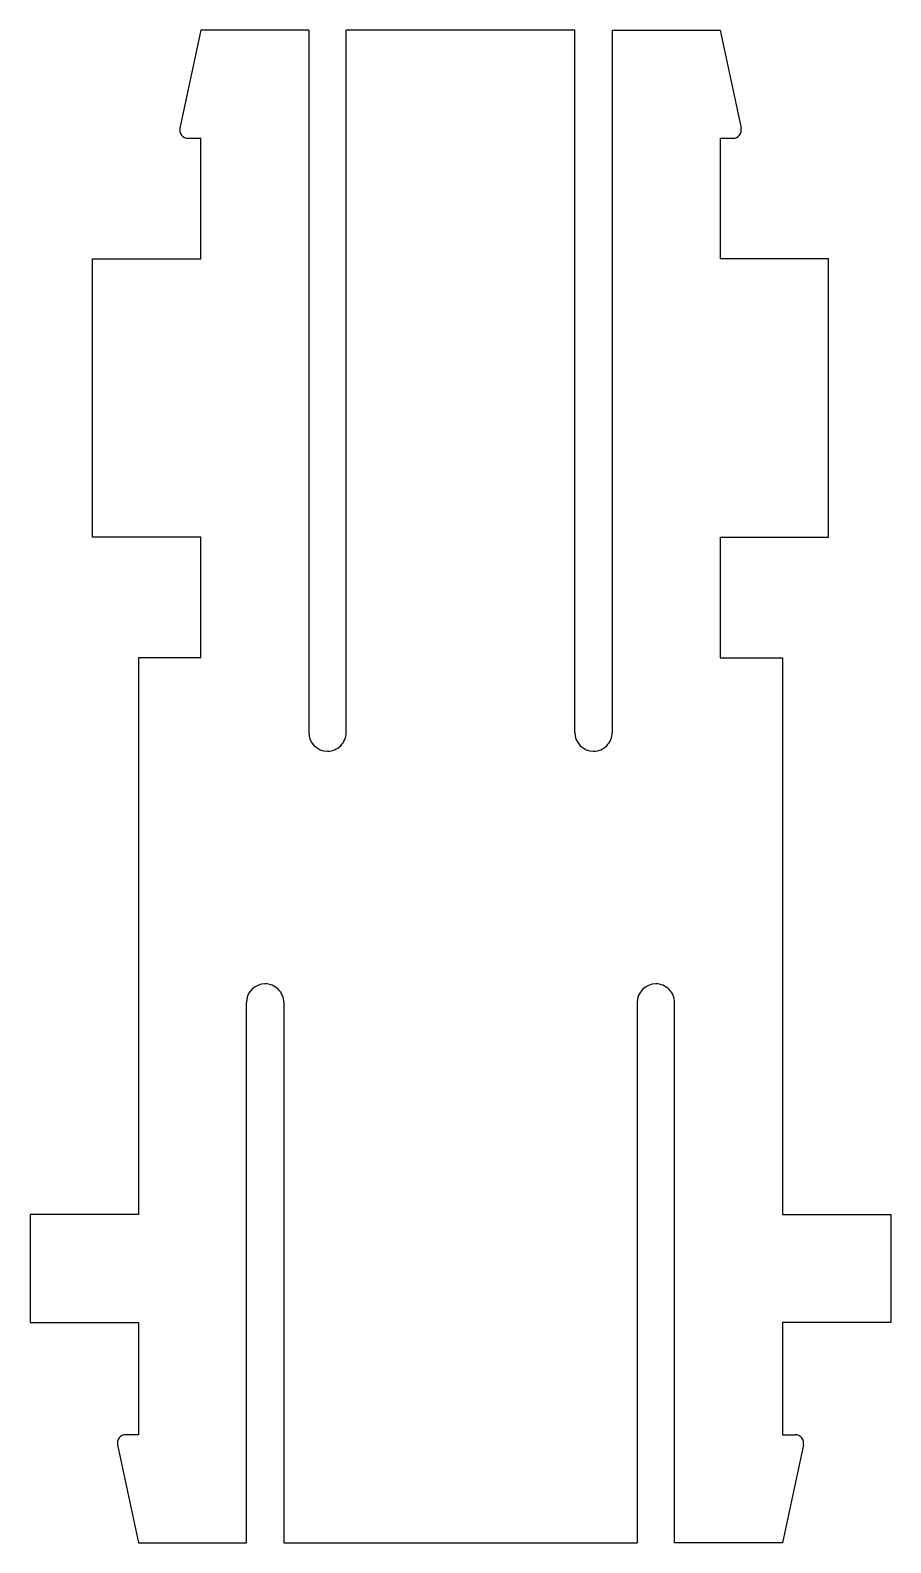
# Model space of a CAD drawing. Header units: millimetres. Extents: x -10.3 to 10.3, y -33.8 to 2.6.
import ezdxf

# ---------------------------------------------------------------- set-up
doc = ezdxf.new("R2010")
doc.units = ezdxf.units.MM
doc.layers.add('Shape2DView003', color=7, linetype='CONTINUOUS')

msp = doc.modelspace()

# ---------------------------------------------------------------- linework, layer by layer
at = {"layer": 'Shape2DView003'}
for p, q in [((-6.25, 2.6), (-6.75, 0.241)), ((-3.65, 2.6), (-6.25, 2.6)), ((-3.65, 2.6), (-3.65, -14.3)), ((-2.75, -14.3), (-2.75, 2.6)), ((2.75, 2.6), (-2.75, 2.6)), ((2.75, -14.3), (2.75, 2.6)), ((3.65, 2.6), (3.65, -14.3)), ((3.65, 2.6), (6.25, 2.6)), ((6.25, 2.6), (6.75, 0.242)), ((-6.554, 0), (-6.25, 0)), ((-6.25, -2.9), (-6.25, 0)), ((6.25, 0), (6.554, 0)), ((6.25, 0), (6.25, -2.9)), ((-8.85, -9.6), (-8.85, -2.9)), ((-8.85, -2.9), (-6.25, -2.9)), ((8.85, -2.9), (6.25, -2.9)), ((8.85, -9.6), (8.85, -2.9)), ((-6.25, -9.6), (-8.85, -9.6)), ((-6.25, -12.5), (-6.25, -9.6)), ((6.25, -9.6), (6.25, -12.5)), ((6.25, -9.6), (8.85, -9.6)), ((-7.75, -12.5), (-7.75, -25.9)), ((-6.25, -12.5), (-7.75, -12.5)), ((6.25, -12.5), (7.75, -12.5)), ((7.75, -12.5), (7.75, -25.9)), ((-5.15, -33.8), (-5.15, -20.8)), ((-4.25, -20.8), (-4.25, -33.8)), ((4.25, -20.8), (4.25, -33.8)), ((5.15, -33.8), (5.15, -20.8)), ((-7.75, -25.9), (-10.35, -25.9)), ((-10.35, -25.9), (-10.35, -28.5)), ((7.75, -25.9), (10.35, -25.9)), ((10.35, -25.9), (10.35, -28.5)), ((-10.35, -28.5), (-7.75, -28.5)), ((-7.75, -28.5), (-7.75, -31.2)), ((10.35, -28.5), (7.75, -28.5)), ((7.75, -28.5), (7.75, -31.2)), ((-7.75, -31.2), (-8.054, -31.2)), ((7.75, -31.2), (8.054, -31.2)), ((-8.25, -31.442), (-7.75, -33.8)), ((8.25, -31.442), (7.75, -33.8)), ((-7.75, -33.8), (-5.15, -33.8)), ((-4.25, -33.8), (4.25, -33.8)), ((7.75, -33.8), (5.15, -33.8))]:
    msp.add_line(p, q, dxfattribs=at)
for centre, major_axis, start_param, end_param in [((-6.554, 0.2), (0.115, -0.163), -2.39518, -0.61548), ((6.554, 0.2), (0.115, -0.163), -0.61548, -5.11896), ((-3.2, -14.3), (-0.26, 0.367), 0.955317, 2.52611), ((-3.2, -14.3), (-0.26, 0.367), 2.52611, 4.09691), ((3.2, -14.3), (-0.26, 0.367), 0.955317, 2.52611), ((3.2, -14.3), (-0.26, 0.367), 2.52611, 4.09691), ((-4.7, -20.8), (-0.26, 0.367), 5.66771, 0.955317), ((-4.7, -20.8), (-0.26, 0.367), 4.09691, 5.66771), ((4.7, -20.8), (-0.26, 0.367), 5.66771, 0.955317), ((4.7, -20.8), (-0.26, 0.367), 4.09691, 5.66771), ((-8.054, -31.4), (0.115, -0.163), -3.75707, -1.97737), ((8.054, -31.4), (0.115, -0.163), -5.53677, -3.75707)]:
    msp.add_ellipse(centre, major_axis=major_axis, ratio=1, start_param=start_param, end_param=end_param, dxfattribs=at)

doc.saveas('drawing.dxf')
